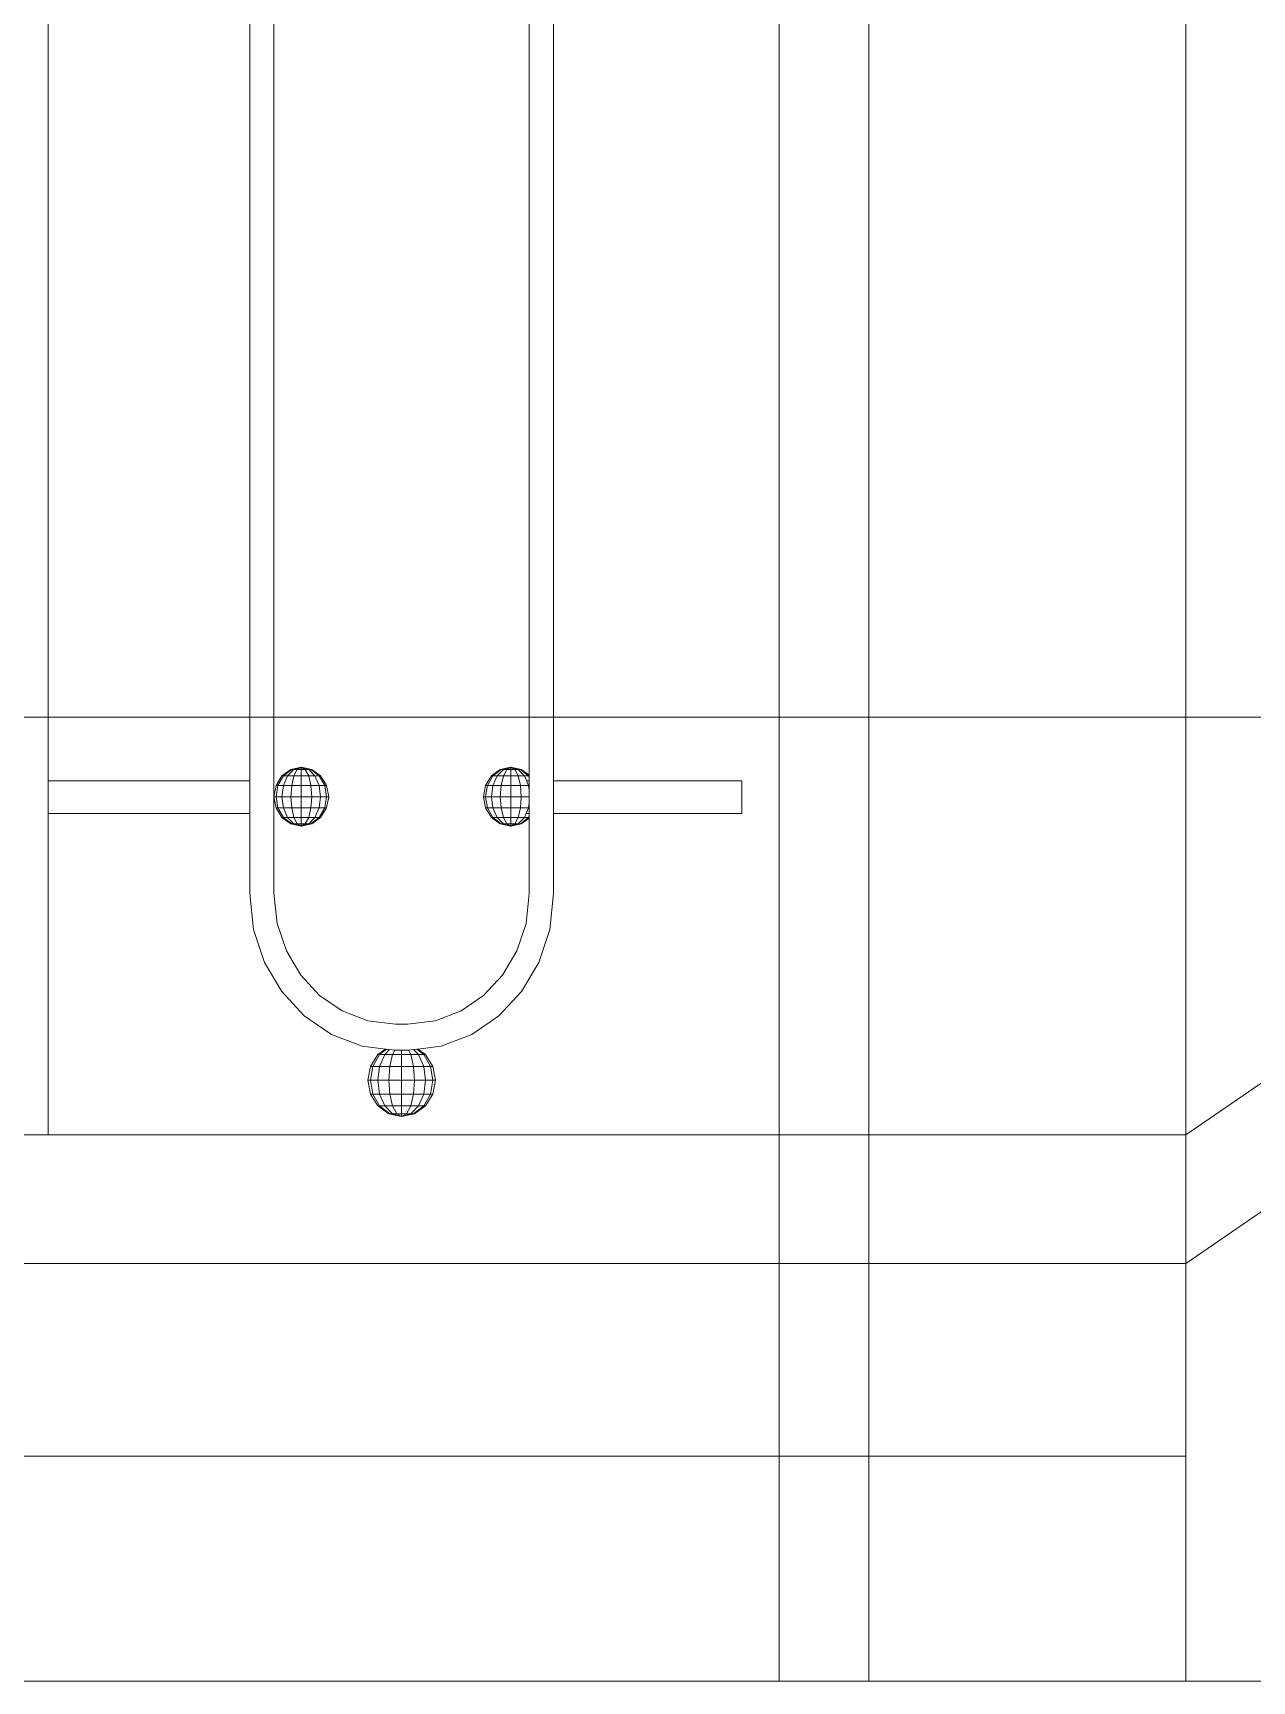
# Model space of a CAD drawing. Header units: millimetres. Extents: x 1832547 to 2001569, y -558009 to -417808.
# Drawn here: x 1945205 to 1945584, y -528144 to -527631 of the extents above; entities that cross this region are included whole.
import ezdxf

# ---------------------------------------------------------------- set-up
doc = ezdxf.new("R2010")
doc.units = ezdxf.units.MM
doc.header["$MEASUREMENT"] = 0
doc.linetypes.add('CENTER', pattern=[2, 1.25, -0.25, 0.25, -0.25])
for name, color, linetype, lineweight in [('CA.manh 08', 8, 'CONTINUOUS', 9), ('CA.thay 145', 145, 'CONTINUOUS', 18), ('CA.tim 67', 67, 'CENTER', 9), ('CA_manh 08', 8, 'CONTINUOUS', 9)]:
    doc.layers.add(name, color=color, linetype=linetype, lineweight=lineweight)

msp = doc.modelspace()

# ---------------------------------------------------------------- linework, layer by layer
at = {"layer": 'CA.manh 08'}
for points in [[(1945563.55, -527200.23), (1945563.55, -528143.59)], [(1945563.55, -527973.59), (1946571.52, -527281.82)], [(1945563.55, -528013.59), (1946576.18, -527318.62)]]:
    msp.add_lwpolyline(points, dxfattribs=at)
msp.add_lwpolyline([(1945436.99, -527240.23), (1945464.92, -527240.23), (1945464.92, -528143.59), (1945436.99, -528143.59)], close=True, dxfattribs=at)
at = {"layer": 'CA.thay 145'}
msp.add_lwpolyline([(1940403.64, -528143.59), (1955074.86, -528143.59)], dxfattribs=at)
at = {"layer": 'CA.tim 67', "ltscale": 500}
msp.add_lwpolyline([(1963746.8, -527843.59), (1938240.83, -527843.59)], dxfattribs=at)
at = {"layer": 'CA_manh 08'}
for p, q in [((1945436.99, -527240.23), (1945436.99, -527973.59)), ((1945209.45, -527863.43), (1945209.45, -527351.16)), ((1945272.17, -527351.16), (1945272.17, -527863.43)), ((1945279.73, -527352.13), (1945279.73, -527868.32)), ((1945359.18, -527351.77), (1945359.18, -527861.66)), ((1945366.75, -527863.43), (1945366.75, -527351.16)), ((1945436.99, -527351.16), (1945436.99, -527863.43)), ((1945464.92, -527863.43), (1945464.92, -527350.39)), ((1945464.92, -527863.43), (1945464.92, -527350.39)), ((1945280.38, -527864.82), (1945282.23, -527861.85)), ((1945280.98, -527864.82), (1945282.68, -527861.85)), ((1945282.23, -527861.85), (1945284.99, -527859.87)), ((1945282.68, -527861.85), (1945282.23, -527861.85)), ((1945282.68, -527861.85), (1945285.24, -527859.87)), ((1945282.68, -527861.85), (1945283.99, -527861.85)), ((1945282.68, -527864.82), (1945283.99, -527861.85)), ((1945283.99, -527861.85), (1945285.94, -527859.87)), ((1945283.99, -527861.85), (1945285.94, -527861.85)), ((1945284.99, -527859.87), (1945288.24, -527859.17)), ((1945284.99, -527859.87), (1945285.24, -527859.87)), ((1945285.24, -527859.87), (1945288.24, -527859.17)), ((1945285.24, -527859.87), (1945285.94, -527859.87)), ((1945285.24, -527864.82), (1945285.94, -527861.85)), ((1945285.94, -527859.87), (1945288.24, -527859.17)), ((1945285.94, -527859.87), (1945287, -527859.87)), ((1945285.94, -527861.85), (1945287, -527859.87)), ((1945285.94, -527861.85), (1945288.24, -527861.85)), ((1945287, -527859.87), (1945288.24, -527859.17)), ((1945288.24, -527859.87), (1945287, -527859.87)), ((1945288.24, -527859.17), (1945288.24, -527859.87)), ((1945289.49, -527859.87), (1945288.24, -527859.17)), ((1945290.55, -527859.87), (1945288.24, -527859.17)), ((1945291.25, -527859.87), (1945288.24, -527859.17)), ((1945291.5, -527859.87), (1945288.24, -527859.17)), ((1945288.24, -527859.87), (1945289.49, -527859.87)), ((1945288.24, -527859.87), (1945288.24, -527861.85)), ((1945288.24, -527861.85), (1945290.55, -527861.85)), ((1945288.24, -527861.85), (1945288.24, -527864.82)), ((1945289.49, -527859.87), (1945290.55, -527859.87)), ((1945290.55, -527861.85), (1945289.49, -527859.87)), ((1945290.55, -527859.87), (1945291.25, -527859.87)), ((1945292.5, -527861.85), (1945290.55, -527859.87)), ((1945290.55, -527861.85), (1945292.5, -527861.85)), ((1945291.25, -527864.82), (1945290.55, -527861.85)), ((1945291.25, -527859.87), (1945291.5, -527859.87)), ((1945293.81, -527861.85), (1945291.25, -527859.87)), ((1945294.26, -527861.85), (1945291.5, -527859.87)), ((1945292.5, -527861.85), (1945293.81, -527861.85)), ((1945293.81, -527864.82), (1945292.5, -527861.85)), ((1945293.81, -527861.85), (1945294.26, -527861.85)), ((1945295.51, -527864.82), (1945293.81, -527861.85)), ((1945296.11, -527864.82), (1945294.26, -527861.85)), ((1945345.56, -527864.82), (1945347.41, -527861.85)), ((1945346.16, -527864.82), (1945347.87, -527861.85)), ((1945347.41, -527861.85), (1945350.17, -527859.87)), ((1945347.87, -527861.85), (1945347.41, -527861.85)), ((1945347.87, -527861.85), (1945350.42, -527859.87)), ((1945347.87, -527861.85), (1945349.17, -527861.85)), ((1945347.87, -527864.82), (1945349.17, -527861.85)), ((1945349.17, -527861.85), (1945351.13, -527859.87)), ((1945349.17, -527861.85), (1945351.13, -527861.85)), ((1945350.17, -527859.87), (1945353.43, -527859.17)), ((1945350.17, -527859.87), (1945350.42, -527859.87)), ((1945350.42, -527859.87), (1945353.43, -527859.17)), ((1945350.42, -527859.87), (1945351.13, -527859.87)), ((1945350.42, -527864.82), (1945351.13, -527861.85)), ((1945351.13, -527859.87), (1945353.43, -527859.17)), ((1945351.13, -527859.87), (1945352.18, -527859.87)), ((1945351.13, -527861.85), (1945352.18, -527859.87)), ((1945351.13, -527861.85), (1945353.43, -527861.85)), ((1945352.18, -527859.87), (1945353.43, -527859.17)), ((1945353.43, -527859.87), (1945352.18, -527859.87)), ((1945353.43, -527859.17), (1945353.43, -527859.87)), ((1945354.68, -527859.87), (1945353.43, -527859.17)), ((1945355.73, -527859.87), (1945353.43, -527859.17)), ((1945356.44, -527859.87), (1945353.43, -527859.17)), ((1945356.69, -527859.87), (1945353.43, -527859.17)), ((1945353.43, -527859.87), (1945354.68, -527859.87)), ((1945353.43, -527859.87), (1945353.43, -527861.85)), ((1945353.43, -527861.85), (1945355.73, -527861.85)), ((1945353.43, -527861.85), (1945353.43, -527864.82)), ((1945354.68, -527859.87), (1945355.73, -527859.87)), ((1945355.73, -527861.85), (1945354.68, -527859.87)), ((1945355.73, -527859.87), (1945356.44, -527859.87)), ((1945357.69, -527861.85), (1945355.73, -527859.87)), ((1945355.73, -527861.85), (1945357.69, -527861.85)), ((1945356.44, -527864.82), (1945355.73, -527861.85)), ((1945356.44, -527859.87), (1945356.69, -527859.87)), ((1945358.99, -527861.85), (1945356.44, -527859.87)), ((1945359.18, -527861.66), (1945356.69, -527859.87)), ((1945357.69, -527861.85), (1945358.99, -527861.85)), ((1945358.99, -527864.82), (1945357.69, -527861.85)), ((1945358.99, -527861.85), (1945359.18, -527861.85)), ((1945359.18, -527862.19), (1945358.99, -527861.85)), ((1945359.18, -527861.85), (1945359.18, -527861.66)), ((1945359.18, -527862.19), (1945359.18, -527861.85)), ((1945359.18, -527863.43), (1945359.18, -527862.19)), ((1945272.17, -527863.43), (1945209.45, -527863.43)), ((1945209.45, -527863.43), (1945209.45, -527873.59)), ((1945272.17, -527873.59), (1945272.17, -527863.43)), ((1945279.73, -527868.32), (1945280.38, -527864.82)), ((1945279.73, -527868.32), (1945280.38, -527868.32)), ((1945280.38, -527871.82), (1945279.73, -527868.32)), ((1945279.73, -527868.32), (1945279.73, -527898.46)), ((1945280.38, -527864.82), (1945280.98, -527864.82)), ((1945280.38, -527868.32), (1945280.98, -527864.82)), ((1945280.38, -527868.32), (1945282.23, -527868.32)), ((1945280.98, -527871.82), (1945280.38, -527868.32)), ((1945280.98, -527864.82), (1945282.68, -527864.82)), ((1945282.23, -527868.32), (1945282.68, -527864.82)), ((1945282.23, -527868.32), (1945284.99, -527868.32)), ((1945282.68, -527871.82), (1945282.23, -527868.32)), ((1945282.68, -527864.82), (1945285.24, -527864.82)), ((1945284.99, -527868.32), (1945285.24, -527864.82)), ((1945284.99, -527868.32), (1945288.24, -527868.32)), ((1945285.24, -527871.82), (1945284.99, -527868.32)), ((1945285.24, -527864.82), (1945288.24, -527864.82)), ((1945288.24, -527864.82), (1945291.25, -527864.82)), ((1945288.24, -527864.82), (1945288.24, -527868.32)), ((1945288.24, -527868.32), (1945291.5, -527868.32)), ((1945288.24, -527868.32), (1945288.24, -527871.82)), ((1945291.25, -527864.82), (1945293.81, -527864.82)), ((1945291.5, -527868.32), (1945291.25, -527864.82)), ((1945291.25, -527871.82), (1945291.5, -527868.32)), ((1945291.5, -527868.32), (1945294.26, -527868.32)), ((1945293.81, -527864.82), (1945295.51, -527864.82)), ((1945294.26, -527868.32), (1945293.81, -527864.82)), ((1945293.81, -527871.82), (1945294.26, -527868.32)), ((1945294.26, -527868.32), (1945296.11, -527868.32)), ((1945295.51, -527864.82), (1945296.11, -527864.82)), ((1945296.11, -527868.32), (1945295.51, -527864.82)), ((1945295.51, -527871.82), (1945296.11, -527868.32)), ((1945296.76, -527868.32), (1945296.11, -527864.82)), ((1945296.11, -527868.32), (1945296.76, -527868.32)), ((1945296.11, -527871.82), (1945296.76, -527868.32)), ((1945344.92, -527868.32), (1945345.56, -527864.82)), ((1945344.92, -527868.32), (1945345.56, -527868.32)), ((1945345.56, -527871.82), (1945344.92, -527868.32)), ((1945345.56, -527864.82), (1945346.16, -527864.82)), ((1945345.56, -527868.32), (1945346.16, -527864.82)), ((1945345.56, -527868.32), (1945347.41, -527868.32)), ((1945346.16, -527871.82), (1945345.56, -527868.32)), ((1945346.16, -527864.82), (1945347.87, -527864.82)), ((1945347.41, -527868.32), (1945347.87, -527864.82)), ((1945347.41, -527868.32), (1945350.17, -527868.32)), ((1945347.87, -527871.82), (1945347.41, -527868.32)), ((1945347.87, -527864.82), (1945350.42, -527864.82)), ((1945350.17, -527868.32), (1945350.42, -527864.82)), ((1945350.17, -527868.32), (1945353.43, -527868.32)), ((1945350.42, -527871.82), (1945350.17, -527868.32)), ((1945350.42, -527864.82), (1945353.43, -527864.82)), ((1945353.43, -527864.82), (1945356.44, -527864.82)), ((1945353.43, -527864.82), (1945353.43, -527868.32)), ((1945353.43, -527868.32), (1945356.69, -527868.32)), ((1945353.43, -527868.32), (1945353.43, -527871.82)), ((1945356.44, -527864.82), (1945358.99, -527864.82)), ((1945356.69, -527868.32), (1945356.44, -527864.82)), ((1945356.44, -527871.82), (1945356.69, -527868.32)), ((1945356.69, -527868.32), (1945359.18, -527868.32)), ((1945359.18, -527863.43), (1945358.5, -527863.43)), ((1945358.99, -527864.82), (1945359.18, -527864.82)), ((1945359.18, -527866.29), (1945358.99, -527864.82)), ((1945359.18, -527864.82), (1945359.18, -527863.43)), ((1945359.18, -527866.29), (1945359.18, -527864.82)), ((1945359.18, -527868.32), (1945359.18, -527866.29)), ((1945359.18, -527870.35), (1945359.18, -527868.32)), ((1945425.36, -527863.43), (1945366.75, -527863.43)), ((1945366.75, -527863.43), (1945366.75, -527873.59)), ((1945425.36, -527873.59), (1945425.36, -527863.43)), ((1945436.99, -527873.59), (1945436.99, -527863.43)), ((1945464.92, -527863.43), (1945464.92, -527873.59)), ((1945464.92, -527863.43), (1945464.92, -527873.59)), ((1945209.45, -527873.59), (1945272.17, -527873.59)), ((1945209.45, -527973.59), (1945209.45, -527873.59)), ((1945272.17, -527873.59), (1945272.17, -527898.49)), ((1945280.38, -527871.82), (1945280.98, -527871.82)), ((1945282.23, -527874.78), (1945280.38, -527871.82)), ((1945280.98, -527871.82), (1945282.68, -527871.82)), ((1945282.68, -527874.78), (1945280.98, -527871.82)), ((1945282.68, -527871.82), (1945285.24, -527871.82)), ((1945283.99, -527874.78), (1945282.68, -527871.82)), ((1945285.24, -527871.82), (1945288.24, -527871.82)), ((1945285.94, -527874.78), (1945285.24, -527871.82)), ((1945288.24, -527871.82), (1945291.25, -527871.82)), ((1945288.24, -527871.82), (1945288.24, -527874.78)), ((1945290.55, -527874.78), (1945291.25, -527871.82)), ((1945291.25, -527871.82), (1945293.81, -527871.82)), ((1945292.5, -527874.78), (1945293.81, -527871.82)), ((1945293.81, -527871.82), (1945295.51, -527871.82)), ((1945293.81, -527874.78), (1945295.51, -527871.82)), ((1945294.26, -527874.78), (1945296.11, -527871.82)), ((1945295.51, -527871.82), (1945296.11, -527871.82)), ((1945345.56, -527871.82), (1945346.16, -527871.82)), ((1945347.41, -527874.78), (1945345.56, -527871.82)), ((1945346.16, -527871.82), (1945347.87, -527871.82)), ((1945347.87, -527874.78), (1945346.16, -527871.82)), ((1945347.87, -527871.82), (1945350.42, -527871.82)), ((1945349.17, -527874.78), (1945347.87, -527871.82)), ((1945350.42, -527871.82), (1945353.43, -527871.82)), ((1945351.13, -527874.78), (1945350.42, -527871.82)), ((1945353.43, -527871.82), (1945356.44, -527871.82)), ((1945353.43, -527871.82), (1945353.43, -527874.78)), ((1945355.73, -527874.78), (1945356.44, -527871.82)), ((1945356.44, -527871.82), (1945358.99, -527871.82)), ((1945357.69, -527874.78), (1945358.23, -527873.59)), ((1945358.23, -527873.59), (1945358.99, -527871.82)), ((1945358.23, -527873.59), (1945359.18, -527873.59)), ((1945358.99, -527871.82), (1945359.18, -527870.35)), ((1945358.99, -527871.82), (1945359.18, -527871.82)), ((1945359.18, -527871.82), (1945359.18, -527870.35)), ((1945359.18, -527873.59), (1945359.18, -527871.82)), ((1945359.18, -527874.45), (1945359.18, -527873.59)), ((1945366.75, -527898.49), (1945366.75, -527873.59)), ((1945366.75, -527873.59), (1945425.36, -527873.59)), ((1945436.99, -527873.59), (1945436.99, -527973.59)), ((1945464.92, -527973.59), (1945464.92, -527873.59)), ((1945464.92, -527973.59), (1945464.92, -527873.59)), ((1945282.23, -527874.78), (1945282.68, -527874.78)), ((1945284.99, -527876.77), (1945282.23, -527874.78)), ((1945282.68, -527874.78), (1945283.99, -527874.78)), ((1945285.24, -527876.77), (1945282.68, -527874.78)), ((1945283.99, -527874.78), (1945285.94, -527874.78)), ((1945285.94, -527876.77), (1945283.99, -527874.78)), ((1945285.24, -527876.77), (1945284.99, -527876.77)), ((1945288.24, -527877.46), (1945284.99, -527876.77)), ((1945285.24, -527876.77), (1945285.94, -527876.77)), ((1945288.24, -527877.46), (1945285.24, -527876.77)), ((1945285.94, -527874.78), (1945288.24, -527874.78)), ((1945287, -527876.77), (1945285.94, -527874.78)), ((1945285.94, -527876.77), (1945287, -527876.77)), ((1945288.24, -527877.46), (1945285.94, -527876.77)), ((1945287, -527876.77), (1945288.24, -527876.77)), ((1945288.24, -527877.46), (1945287, -527876.77)), ((1945288.24, -527874.78), (1945290.55, -527874.78)), ((1945288.24, -527874.78), (1945288.24, -527876.77)), ((1945288.24, -527876.77), (1945289.49, -527876.77)), ((1945288.24, -527877.46), (1945289.49, -527876.77)), ((1945288.24, -527876.77), (1945288.24, -527877.46)), ((1945288.24, -527877.46), (1945290.55, -527876.77)), ((1945288.24, -527877.46), (1945291.25, -527876.77)), ((1945288.24, -527877.46), (1945291.5, -527876.77)), ((1945289.49, -527876.77), (1945290.55, -527874.78)), ((1945289.49, -527876.77), (1945290.55, -527876.77)), ((1945290.55, -527874.78), (1945292.5, -527874.78)), ((1945290.55, -527876.77), (1945292.5, -527874.78)), ((1945290.55, -527876.77), (1945291.25, -527876.77)), ((1945291.25, -527876.77), (1945293.81, -527874.78)), ((1945291.25, -527876.77), (1945291.5, -527876.77)), ((1945291.5, -527876.77), (1945294.26, -527874.78)), ((1945292.5, -527874.78), (1945293.81, -527874.78)), ((1945293.81, -527874.78), (1945294.26, -527874.78)), ((1945347.41, -527874.78), (1945347.87, -527874.78)), ((1945350.17, -527876.77), (1945347.41, -527874.78)), ((1945347.87, -527874.78), (1945349.17, -527874.78)), ((1945350.42, -527876.77), (1945347.87, -527874.78)), ((1945349.17, -527874.78), (1945351.13, -527874.78)), ((1945351.13, -527876.77), (1945349.17, -527874.78)), ((1945350.42, -527876.77), (1945350.17, -527876.77)), ((1945353.43, -527877.46), (1945350.17, -527876.77)), ((1945350.42, -527876.77), (1945351.13, -527876.77)), ((1945353.43, -527877.46), (1945350.42, -527876.77)), ((1945351.13, -527874.78), (1945353.43, -527874.78)), ((1945352.18, -527876.77), (1945351.13, -527874.78)), ((1945351.13, -527876.77), (1945352.18, -527876.77)), ((1945353.43, -527877.46), (1945351.13, -527876.77)), ((1945352.18, -527876.77), (1945353.43, -527876.77)), ((1945353.43, -527877.46), (1945352.18, -527876.77)), ((1945353.43, -527874.78), (1945355.73, -527874.78)), ((1945353.43, -527874.78), (1945353.43, -527876.77)), ((1945353.43, -527876.77), (1945354.68, -527876.77)), ((1945353.43, -527877.46), (1945354.68, -527876.77)), ((1945353.43, -527876.77), (1945353.43, -527877.46)), ((1945353.43, -527877.46), (1945355.73, -527876.77)), ((1945353.43, -527877.46), (1945356.44, -527876.77)), ((1945353.43, -527877.46), (1945356.69, -527876.77)), ((1945354.68, -527876.77), (1945355.73, -527874.78)), ((1945354.68, -527876.77), (1945355.73, -527876.77)), ((1945355.73, -527874.78), (1945357.69, -527874.78)), ((1945355.73, -527876.77), (1945357.69, -527874.78)), ((1945355.73, -527876.77), (1945356.44, -527876.77)), ((1945356.44, -527876.77), (1945358.99, -527874.78)), ((1945356.44, -527876.77), (1945356.69, -527876.77)), ((1945356.69, -527876.77), (1945359.18, -527874.97)), ((1945357.69, -527874.78), (1945358.99, -527874.78)), ((1945358.99, -527874.78), (1945359.18, -527874.45)), ((1945358.99, -527874.78), (1945359.18, -527874.78)), ((1945359.18, -527874.78), (1945359.18, -527874.45)), ((1945359.18, -527874.97), (1945359.18, -527874.78)), ((1945359.18, -527874.97), (1945359.18, -527898.46)), ((1945273.37, -527909.67), (1945272.17, -527898.49)), ((1945279.73, -527898.46), (1945280.73, -527907.78)), ((1945358.18, -527907.78), (1945359.18, -527898.46)), ((1945366.75, -527898.49), (1945365.55, -527909.67)), ((1945280.73, -527907.78), (1945283.58, -527916.34)), ((1945355.33, -527916.34), (1945358.18, -527907.78)), ((1945276.78, -527919.93), (1945273.37, -527909.67)), ((1945365.55, -527909.67), (1945362.13, -527919.93)), ((1945283.58, -527916.34), (1945288.06, -527923.89)), ((1945350.86, -527923.89), (1945355.33, -527916.34)), ((1945282.15, -527928.99), (1945276.78, -527919.93)), ((1945288.06, -527923.89), (1945293.92, -527930.19)), ((1945344.99, -527930.19), (1945350.86, -527923.89)), ((1945362.13, -527919.93), (1945356.77, -527928.99)), ((1945289.18, -527936.54), (1945282.15, -527928.99)), ((1945356.77, -527928.99), (1945349.74, -527936.54)), ((1945293.92, -527930.19), (1945300.95, -527935)), ((1945300.95, -527935), (1945308.92, -527938.06)), ((1945329.99, -527938.06), (1945337.96, -527935)), ((1945337.96, -527935), (1945344.99, -527930.19)), ((1945297.61, -527942.3), (1945289.18, -527936.54)), ((1945308.92, -527938.06), (1945317.6, -527939.13)), ((1945317.6, -527939.13), (1945321.32, -527939.13)), ((1945321.32, -527939.13), (1945329.99, -527938.06)), ((1945349.74, -527936.54), (1945341.31, -527942.3)), ((1945307.16, -527945.97), (1945297.61, -527942.3)), ((1945341.31, -527942.3), (1945331.75, -527945.97)), ((1945307.16, -527945.97), (1945314.43, -527946.87)), ((1945309.75, -527952.26), (1945312.03, -527948.6)), ((1945310.49, -527952.26), (1945312.59, -527948.6)), ((1945312.03, -527948.6), (1945314.43, -527946.87)), ((1945312.03, -527948.6), (1945312.59, -527948.6)), ((1945312.59, -527948.6), (1945314.76, -527946.91)), ((1945312.59, -527948.6), (1945314.21, -527948.6)), ((1945312.59, -527952.26), (1945314.21, -527948.6)), ((1945314.21, -527948.6), (1945315.74, -527947.04)), ((1945314.21, -527948.6), (1945316.62, -527948.6)), ((1945314.76, -527946.91), (1945314.43, -527946.87)), ((1945315.74, -527947.04), (1945314.76, -527946.91)), ((1945317.34, -527947.23), (1945315.74, -527947.04)), ((1945315.75, -527952.26), (1945316.62, -527948.6)), ((1945316.62, -527948.6), (1945317.34, -527947.23)), ((1945316.62, -527948.6), (1945319.46, -527948.6)), ((1945317.57, -527947.26), (1945317.34, -527947.23)), ((1945319.46, -527947.26), (1945317.57, -527947.26)), ((1945319.46, -527947.26), (1945319.46, -527948.6)), ((1945321.35, -527947.26), (1945319.46, -527947.26)), ((1945319.46, -527948.6), (1945322.31, -527948.6)), ((1945319.46, -527948.6), (1945319.46, -527952.26)), ((1945321.58, -527947.23), (1945321.35, -527947.26)), ((1945323.18, -527947.03), (1945321.58, -527947.23)), ((1945322.31, -527948.6), (1945321.58, -527947.23)), ((1945322.31, -527948.6), (1945324.72, -527948.6)), ((1945323.18, -527952.26), (1945322.31, -527948.6)), ((1945324.16, -527946.91), (1945323.18, -527947.03)), ((1945324.72, -527948.6), (1945323.18, -527947.03)), ((1945324.49, -527946.87), (1945324.16, -527946.91)), ((1945326.33, -527948.6), (1945324.16, -527946.91)), ((1945324.49, -527946.87), (1945331.75, -527945.97)), ((1945326.9, -527948.6), (1945324.49, -527946.87)), ((1945324.72, -527948.6), (1945326.33, -527948.6)), ((1945326.33, -527952.26), (1945324.72, -527948.6)), ((1945326.33, -527948.6), (1945326.9, -527948.6)), ((1945328.44, -527952.26), (1945326.33, -527948.6)), ((1945329.18, -527952.26), (1945326.9, -527948.6)), ((1945308.95, -527956.58), (1945309.75, -527952.26)), ((1945309.75, -527952.26), (1945310.49, -527952.26)), ((1945309.75, -527956.58), (1945310.49, -527952.26)), ((1945310.49, -527952.26), (1945312.59, -527952.26)), ((1945312.03, -527956.58), (1945312.59, -527952.26)), ((1945312.59, -527952.26), (1945315.75, -527952.26)), ((1945315.44, -527956.58), (1945315.75, -527952.26)), ((1945315.75, -527952.26), (1945319.46, -527952.26)), ((1945319.46, -527952.26), (1945323.18, -527952.26)), ((1945319.46, -527952.26), (1945319.46, -527956.58)), ((1945323.18, -527952.26), (1945326.33, -527952.26)), ((1945323.49, -527956.58), (1945323.18, -527952.26)), ((1945326.33, -527952.26), (1945328.44, -527952.26)), ((1945326.9, -527956.58), (1945326.33, -527952.26)), ((1945328.44, -527952.26), (1945329.18, -527952.26)), ((1945329.18, -527956.58), (1945328.44, -527952.26)), ((1945329.98, -527956.58), (1945329.18, -527952.26)), ((1945308.95, -527956.58), (1945309.75, -527956.58)), ((1945309.75, -527960.91), (1945308.95, -527956.58)), ((1945309.75, -527956.58), (1945312.03, -527956.58)), ((1945310.49, -527960.91), (1945309.75, -527956.58)), ((1945312.03, -527956.58), (1945315.44, -527956.58)), ((1945312.59, -527960.91), (1945312.03, -527956.58)), ((1945315.44, -527956.58), (1945319.46, -527956.58)), ((1945315.75, -527960.91), (1945315.44, -527956.58)), ((1945319.46, -527956.58), (1945323.49, -527956.58)), ((1945319.46, -527956.58), (1945319.46, -527960.91)), ((1945323.18, -527960.91), (1945323.49, -527956.58)), ((1945323.49, -527956.58), (1945326.9, -527956.58)), ((1945326.33, -527960.91), (1945326.9, -527956.58)), ((1945326.9, -527956.58), (1945329.18, -527956.58)), ((1945328.44, -527960.91), (1945329.18, -527956.58)), ((1945329.18, -527956.58), (1945329.98, -527956.58)), ((1945329.18, -527960.91), (1945329.98, -527956.58)), ((1945309.75, -527960.91), (1945310.49, -527960.91)), ((1945312.03, -527964.57), (1945309.75, -527960.91)), ((1945310.49, -527960.91), (1945312.59, -527960.91)), ((1945312.59, -527964.57), (1945310.49, -527960.91)), ((1945312.03, -527964.57), (1945312.59, -527964.57)), ((1945315.44, -527967.02), (1945312.03, -527964.57)), ((1945312.59, -527960.91), (1945315.75, -527960.91)), ((1945314.21, -527964.57), (1945312.59, -527960.91)), ((1945312.59, -527964.57), (1945314.21, -527964.57)), ((1945315.75, -527967.02), (1945312.59, -527964.57)), ((1945314.21, -527964.57), (1945316.62, -527964.57)), ((1945316.62, -527967.02), (1945314.21, -527964.57)), ((1945315.75, -527960.91), (1945319.46, -527960.91)), ((1945316.62, -527964.57), (1945315.75, -527960.91)), ((1945316.62, -527964.57), (1945319.46, -527964.57)), ((1945317.92, -527967.02), (1945316.62, -527964.57)), ((1945319.46, -527960.91), (1945323.18, -527960.91)), ((1945319.46, -527960.91), (1945319.46, -527964.57)), ((1945319.46, -527964.57), (1945322.31, -527964.57)), ((1945319.46, -527964.57), (1945319.46, -527967.02)), ((1945321, -527967.02), (1945322.31, -527964.57)), ((1945322.31, -527964.57), (1945323.18, -527960.91)), ((1945322.31, -527964.57), (1945324.72, -527964.57)), ((1945322.31, -527967.02), (1945324.72, -527964.57)), ((1945323.18, -527960.91), (1945326.33, -527960.91)), ((1945323.18, -527967.02), (1945326.33, -527964.57)), ((1945323.49, -527967.02), (1945326.9, -527964.57)), ((1945324.72, -527964.57), (1945326.33, -527960.91)), ((1945324.72, -527964.57), (1945326.33, -527964.57)), ((1945326.33, -527960.91), (1945328.44, -527960.91)), ((1945326.33, -527964.57), (1945328.44, -527960.91)), ((1945326.33, -527964.57), (1945326.9, -527964.57)), ((1945326.9, -527964.57), (1945329.18, -527960.91)), ((1945328.44, -527960.91), (1945329.18, -527960.91)), ((1945315.75, -527967.02), (1945315.44, -527967.02)), ((1945319.46, -527967.88), (1945315.44, -527967.02)), ((1945315.75, -527967.02), (1945316.62, -527967.02)), ((1945319.46, -527967.88), (1945315.75, -527967.02)), ((1945316.62, -527967.02), (1945317.92, -527967.02)), ((1945319.46, -527967.88), (1945316.62, -527967.02)), ((1945317.92, -527967.02), (1945319.46, -527967.02)), ((1945319.46, -527967.88), (1945317.92, -527967.02)), ((1945319.46, -527967.02), (1945321, -527967.02)), ((1945319.46, -527967.88), (1945321, -527967.02)), ((1945319.46, -527967.02), (1945319.46, -527967.88)), ((1945319.46, -527967.88), (1945322.31, -527967.02)), ((1945319.46, -527967.88), (1945323.18, -527967.02)), ((1945319.46, -527967.88), (1945323.49, -527967.02)), ((1945321, -527967.02), (1945322.31, -527967.02)), ((1945322.31, -527967.02), (1945323.18, -527967.02)), ((1945323.18, -527967.02), (1945323.49, -527967.02)), ((1944982.47, -527973.59), (1945464.92, -527973.59)), ((1945209.45, -527973.59), (1945199.99, -527973.59)), ((1945436.99, -527973.59), (1945209.45, -527973.59)), ((1945436.99, -527973.59), (1945214, -527973.59)), ((1945436.99, -528013.59), (1945436.99, -527973.59)), ((1945436.99, -528013.59), (1945436.99, -527973.59)), ((1945464.92, -527973.59), (1945464.92, -528013.59)), ((1945464.92, -527973.59), (1945464.92, -528013.59)), ((1945563.55, -527973.59), (1945464.92, -527973.59)), ((1944762.75, -528013.59), (1945436.99, -528013.59)), ((1945436.99, -528013.59), (1945436.99, -528073.59)), ((1945436.99, -528013.59), (1945436.99, -528073.59)), ((1945464.92, -528013.59), (1945436.99, -528013.59)), ((1945464.92, -528073.59), (1945464.92, -528013.59)), ((1945464.92, -528073.59), (1945464.92, -528013.59)), ((1945464.92, -528013.59), (1945563.55, -528013.59)), ((1945436.99, -528073.59), (1944762.75, -528073.59)), ((1945464.92, -528073.59), (1945436.99, -528073.59)), ((1945464.92, -528073.59), (1945436.99, -528073.59)), ((1945436.99, -528073.59), (1945464.92, -528073.59)), ((1945563.55, -528073.59), (1945464.92, -528073.59)), ((1943965.45, -528143.59), (1945563.55, -528143.59))]:
    msp.add_line(p, q, dxfattribs=at)

doc.saveas('drawing.dxf')
